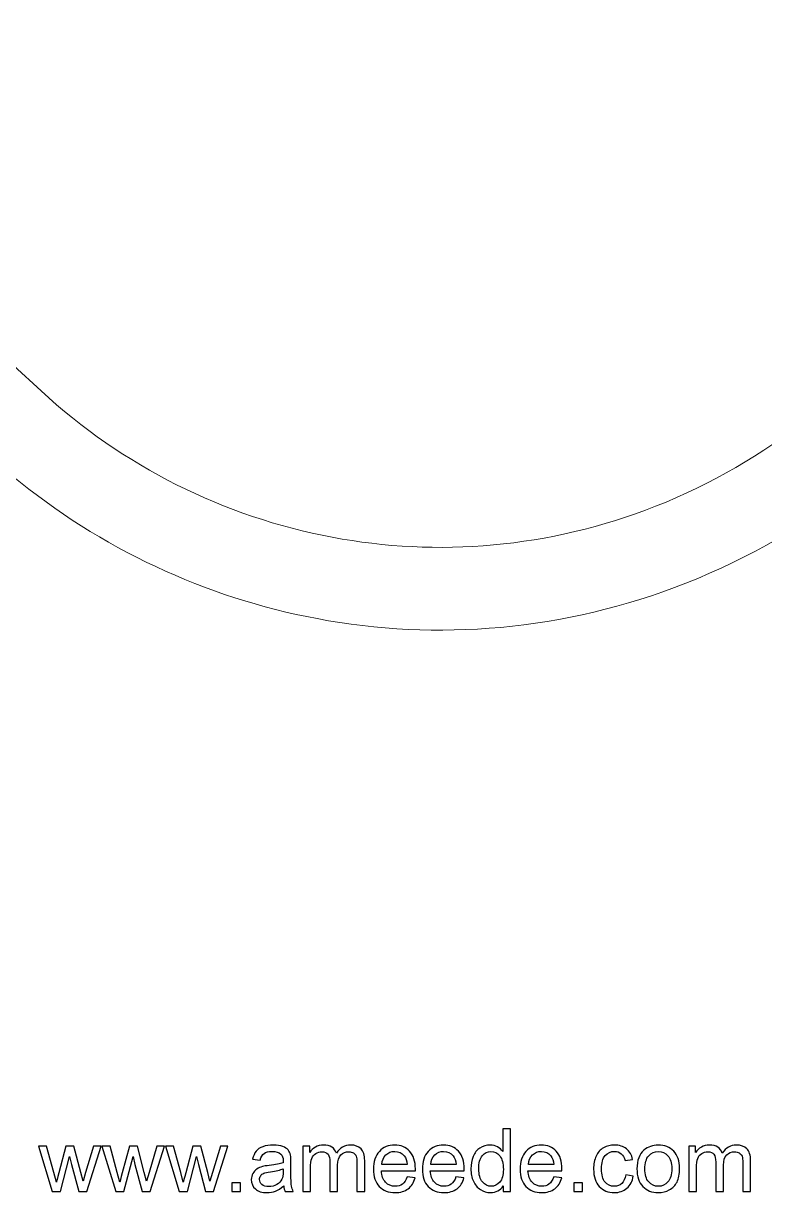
# Model space of a CAD drawing. Header units: millimetres. Extents: x -680 to 176, y -162 to 76.
# Drawn here: x -235.9 to -164.5, y -161.7 to -49 of the extents above; entities that cross this region are included whole.
import ezdxf

# ---------------------------------------------------------------- set-up
doc = ezdxf.new("R2010")
doc.units = ezdxf.units.MM
doc.header["$MEASUREMENT"] = 0
doc.layers.add('Layer 1', color=7, linetype='Continuous')

msp = doc.modelspace()

# ---------------------------------------------------------------- linework, layer by layer
at = {"layer": 'Layer 1', "lineweight": 9}
msp.add_open_spline([(-250.4476, 55.603), (-252.8811, 55.2971), (-255.317, 54.6843), (-257.7054, 53.7426), (-257.7054, 53.7426), (-264.5674, 51.0372), (-269.8692, 46.0603), (-273.0909, 40.0085), (-273.0909, 40.0085), (-276.3607, 33.8657), (-277.48, 26.6178), (-275.9052, 19.5157), (-275.9052, 19.5157), (-275.9052, 19.5157), (-274.8809, 14.8953), (-274.8809, 14.8953), (-274.8809, 14.8953), (-274.8809, 14.8953), (-279.6296, 14.6682), (-279.6296, 14.6682), (-279.6296, 14.6682), (-282.6932, 14.5219), (-285.7545, 14.1279), (-288.7842, 13.4746), (-288.7842, 13.4746), (-291.7986, 12.8246), (-294.7752, 11.9311), (-297.6854, 10.7836), (-297.6854, 10.7836), (-298.0726, 10.631), (-298.6576, 10.3841), (-299.4179, 10.0536), (-299.4179, 10.0536), (-300.1169, 9.7495), (-300.6803, 9.4958), (-301.1241, 9.2864), (-301.1241, 9.2864), (-301.1241, 9.2864), (-305.2764, 7.3264), (-305.2764, 7.3264), (-305.2764, 7.3264), (-305.2764, 7.3264), (-306.6403, 11.7045), (-306.6403, 11.7045), (-306.6403, 11.7045), (-306.7473, 12.0482), (-306.865, 12.4022), (-306.9929, 12.7661), (-306.9929, 12.7661), (-307.1173, 13.1202), (-307.2462, 13.4665), (-307.3793, 13.8041), (-307.3793, 13.8041), (-307.3793, 13.8041), (-307.63, 14.44), (-307.63, 14.44), (-307.63, 14.44), (-310.7167, 21.788), (-316.4394, 27.2785), (-323.267, 30.2444), (-323.267, 30.2444), (-330.2887, 33.2948), (-338.4669, 33.6693), (-346.1365, 30.6452), (-346.1365, 30.6452), (-346.1365, 30.6452), (-346.1513, 30.6394), (-346.1513, 30.6394), (-346.1513, 30.6394), (-353.8036, 27.6178), (-359.5145, 21.7692), (-362.5615, 14.7552), (-362.5615, 14.7552), (-365.6119, 7.7336), (-365.9863, -0.4444), (-362.9623, -8.1142), (-362.9623, -8.1142), (-362.9623, -8.1142), (-362.9583, -8.1243), (-362.9583, -8.1243), (-362.9583, -8.1243), (-360.7585, -13.6976), (-357.0601, -18.2416), (-352.5049, -21.477), (-352.5049, -21.477), (-347.7949, -24.8224), (-342.1724, -26.7657), (-336.3447, -27.0002), (-336.3447, -27.0002), (-336.3447, -27.0002), (-331.7625, -27.1845), (-331.7625, -27.1845), (-331.7625, -27.1845), (-331.7625, -27.1845), (-332.5904, -31.6991), (-332.5904, -31.6991), (-332.5904, -31.6991), (-333.5242, -36.7911), (-333.7627, -42.0592), (-333.2431, -47.3614), (-333.2431, -47.3614), (-332.7404, -52.4914), (-331.5338, -57.618), (-329.5669, -62.6096), (-329.5669, -62.6096), (-329.5669, -62.6096), (-329.5599, -62.6066), (-329.5599, -62.6066), (-329.5599, -62.6066), (-323.8289, -77.1414), (-312.7482, -87.9778), (-299.4661, -93.7478), (-299.4661, -93.7478), (-286.1748, -99.5218), (-270.6878, -100.2282), (-256.1564, -94.4987), (-256.1564, -94.4987), (-253.1045, -93.2955), (-250.1823, -91.8305), (-247.4059, -90.1368), (-247.4059, -90.1368), (-244.5874, -88.4176), (-241.9645, -86.4804), (-239.551, -84.3581), (-239.551, -84.3581), (-239.551, -84.3581), (-236.8503, -81.9834), (-236.8503, -81.9834), (-236.8503, -81.9834), (-236.8503, -81.9834), (-234.2062, -84.4284), (-234.2062, -84.4284), (-234.2062, -84.4284), (-226.3475, -91.6948), (-216.5848, -96.5746), (-206.1456, -98.5338), (-206.1456, -98.5338), (-196.026, -100.433), (-185.2692, -99.5978), (-174.9897, -95.5449), (-174.9897, -95.5449), (-164.1571, -91.2736), (-155.3807, -84.0304), (-149.2267, -75.1196), (-149.2267, -75.1196), (-142.8805, -65.9309), (-139.3206, -54.9659), (-139.1653, -43.6534), (-139.1653, -43.6534), (-139.1653, -43.6534), (-139.1246, -40.6701), (-139.1246, -40.6701), (-139.1246, -40.6701), (-139.1246, -40.6701), (-136.2474, -39.8705), (-136.2474, -39.8705), (-136.2474, -39.8705), (-135.8653, -39.7643), (-135.3619, -39.6069), (-134.7323, -39.396), (-134.7323, -39.396), (-134.1595, -39.204), (-133.6657, -39.0268), (-133.2563, -38.8654), (-133.2563, -38.8654), (-133.2563, -38.8654), (-132.6205, -38.6145), (-132.6205, -38.6145), (-132.6205, -38.6145), (-125.2723, -35.5279), (-119.7821, -29.8051), (-116.8161, -22.9775), (-116.8161, -22.9775), (-113.7656, -15.9559), (-113.3911, -7.7778), (-116.4152, -0.1081), (-116.4152, -0.1081), (-116.4152, -0.1081), (-116.4209, -0.0935), (-116.4209, -0.0935), (-116.4209, -0.0935), (-119.4428, 7.559), (-125.2911, 13.2698), (-132.3051, 16.3167), (-132.3051, 16.3167), (-139.3231, 19.3653), (-147.4961, 19.741), (-155.1622, 16.7224), (-155.1622, 16.7224), (-155.1622, 16.7224), (-155.1593, 16.7153), (-155.1593, 16.7153), (-155.1593, 16.7153), (-157.354, 15.8499), (-159.3849, 14.7566), (-161.2364, 13.4741), (-161.2364, 13.4741), (-163.1449, 12.152), (-164.8677, 10.6262), (-166.3865, 8.9398), (-166.3865, 8.9398), (-166.3865, 8.9398), (-168.3953, 6.71), (-168.3953, 6.71), (-168.3953, 6.71), (-168.3953, 6.71), (-171.0902, 8.0141), (-171.0902, 8.0141), (-171.0902, 8.0141), (-172.3283, 8.6135), (-173.4911, 9.1326), (-174.5753, 9.5702), (-174.5753, 9.5702), (-175.6815, 10.0167), (-176.8782, 10.4509), (-178.1624, 10.8715), (-178.1624, 10.8715), (-178.1624, 10.8715), (-181.8125, 12.0671), (-181.8125, 12.0671), (-181.8125, 12.0671), (-181.8125, 12.0671), (-180.7686, 15.7468), (-180.7686, 15.7468), (-180.7686, 15.7468), (-179.897, 18.8207), (-179.5168, 22.0733), (-179.6822, 25.3831), (-179.6822, 25.3831), (-179.8415, 28.5727), (-180.5056, 31.7672), (-181.7218, 34.8522), (-181.7218, 34.8522), (-181.7218, 34.8522), (-181.7249, 34.8597), (-181.7249, 34.8597), (-181.7249, 34.8597), (-184.7459, 42.5156), (-190.5957, 48.229), (-197.612, 51.2771), (-197.612, 51.2771), (-200.4006, 52.4885), (-203.3718, 53.2774), (-206.4209, 53.5994), (-206.4209, 53.5994), (-206.4209, 53.5994), (-206.4209, 61.6183), (-206.4209, 61.6183), (-206.4209, 61.6183), (-202.2653, 61.2769), (-198.2152, 60.2501), (-194.4336, 58.6073), (-194.4336, 58.6073), (-185.5559, 54.7507), (-178.1452, 47.4966), (-174.3059, 37.7591), (-174.3059, 37.7591), (-174.3059, 37.7591), (-173.9046, 36.7416), (-173.9046, 36.7416), (-173.9046, 36.7416), (-173.9046, 36.7416), (-173.9094, 36.7097), (-173.9094, 36.7097), (-173.9094, 36.7097), (-172.5982, 33.083), (-171.8751, 29.4024), (-171.6936, 25.7718), (-171.6936, 25.7718), (-171.5501, 22.8978), (-171.7446, 20.0297), (-172.2544, 17.2208), (-172.2544, 17.2208), (-172.0404, 17.1366), (-171.8252, 17.0509), (-171.6087, 16.9636), (-171.6087, 16.9636), (-171.1451, 16.7764), (-170.6931, 16.5889), (-170.2528, 16.401), (-170.2528, 16.401), (-168.8711, 17.7115), (-167.3808, 18.9263), (-165.7879, 20.0298), (-165.7879, 20.0298), (-163.4359, 21.6592), (-160.8651, 23.0445), (-158.097, 24.136), (-158.097, 24.136), (-158.097, 24.136), (-157.0796, 24.537), (-157.0796, 24.537), (-157.0796, 24.537), (-157.0796, 24.537), (-157.0305, 24.5298), (-157.0305, 24.5298), (-157.0305, 24.5298), (-147.6119, 27.9305), (-137.6823, 27.3637), (-129.1267, 23.6469), (-129.1267, 23.6469), (-120.2491, 19.7905), (-112.8383, 12.5362), (-108.9991, 2.7988), (-108.9991, 2.7988), (-108.9991, 2.7988), (-108.5979, 1.7814), (-108.5979, 1.7814), (-108.5979, 1.7814), (-108.5979, 1.7814), (-108.603, 1.7476), (-108.603, 1.7476), (-108.603, 1.7476), (-105.2024, -7.6709), (-105.769, -17.6004), (-109.4857, -26.1561), (-109.4857, -26.1561), (-113.3406, -35.0297), (-120.5904, -42.4379), (-130.3214, -46.2786), (-130.3214, -46.2786), (-130.3214, -46.2786), (-130.3186, -46.2859), (-130.3186, -46.2859), (-130.3186, -46.2859), (-130.6077, -46.4), (-130.8836, -46.5061), (-131.1465, -46.604), (-131.1465, -46.604), (-131.1465, -46.604), (-131.2945, -46.6623), (-131.2945, -46.6623), (-131.2945, -46.6623), (-131.9933, -58.5211), (-135.9696, -69.9422), (-142.665, -79.6368), (-142.665, -79.6368), (-149.6927, -89.8128), (-159.7143, -98.0841), (-172.083, -102.9608), (-172.083, -102.9608), (-183.8079, -107.5838), (-196.0697, -108.5377), (-207.599, -106.3739), (-207.599, -106.3739), (-218.3787, -104.3509), (-228.5181, -99.6102), (-236.9828, -92.6021), (-236.9828, -92.6021), (-238.9673, -94.164), (-241.0547, -95.6176), (-243.2403, -96.9507), (-243.2403, -96.9507), (-246.339, -98.8413), (-249.6795, -100.5073), (-253.2496, -101.9148), (-253.2496, -101.9148), (-269.8387, -108.4556), (-287.5005, -107.6569), (-302.6446, -101.078), (-302.6446, -101.078), (-317.7981, -94.4951), (-330.4407, -82.1301), (-336.9803, -65.5443), (-336.9803, -65.5443), (-336.9803, -65.5443), (-336.9783, -65.5289), (-336.9783, -65.5289), (-336.9783, -65.5289), (-339.2416, -59.7884), (-340.625, -53.9419), (-341.194, -48.1348), (-341.194, -48.1348), (-341.6407, -43.5777), (-341.5893, -39.0221), (-341.0717, -34.54), (-341.0717, -34.54), (-346.8512, -33.6232), (-352.3498, -31.3754), (-357.1102, -27.9941), (-357.1102, -27.9941), (-362.8869, -23.8912), (-367.581, -18.1158), (-370.3784, -11.0212), (-370.3784, -11.0212), (-370.3784, -11.0212), (-370.7795, -10.0035), (-370.7795, -10.0035), (-370.7795, -10.0035), (-370.7795, -10.0035), (-370.7746, -9.9698), (-370.7746, -9.9698), (-370.7746, -9.9698), (-374.175, -0.5516), (-373.6084, 9.3781), (-369.8916, 17.9336), (-369.8916, 17.9336), (-366.0352, 26.8112), (-358.7809, 34.222), (-349.0436, 38.0613), (-349.0436, 38.0613), (-349.0436, 38.0613), (-348.026, 38.4626), (-348.026, 38.4626), (-348.026, 38.4626), (-348.026, 38.4626), (-347.9924, 38.4575), (-347.9924, 38.4575), (-347.9924, 38.4575), (-338.5739, 41.8582), (-328.6442, 41.2914), (-320.0887, 37.5746), (-320.0887, 37.5746), (-311.6662, 33.9159), (-304.5646, 27.1986), (-300.58, 18.2045), (-300.58, 18.2045), (-297.2155, 19.5302), (-293.8344, 20.5498), (-290.4645, 21.2764), (-290.4645, 21.2764), (-288.4484, 21.7112), (-286.4331, 22.046), (-284.4245, 22.2837), (-284.4245, 22.2837), (-285.1596, 29.798), (-283.6015, 37.2587), (-280.1479, 43.7464), (-280.1479, 43.7464), (-276.0686, 51.4095), (-269.3375, 57.7184), (-260.6122, 61.1586), (-260.6122, 61.1586), (-257.2713, 62.4759), (-253.8545, 63.2843), (-250.4476, 63.6213), (-250.4476, 63.6213), (-250.4476, 63.6213), (-250.4476, 55.603), (-250.4476, 55.603)], degree=3, knots=[0, 0, 0, 0, 0.00900901, 0.00900901, 0.00900901, 0.00900901, 0.01801802, 0.01801802, 0.01801802, 0.01801802, 0.02702703, 0.02702703, 0.02702703, 0.02702703, 0.03603604, 0.03603604, 0.03603604, 0.03603604, 0.04504505, 0.04504505, 0.04504505, 0.04504505, 0.05405405, 0.05405405, 0.05405405, 0.05405405, 0.06306306, 0.06306306, 0.06306306, 0.06306306, 0.07207207, 0.07207207, 0.07207207, 0.07207207, 0.08108108, 0.08108108, 0.08108108, 0.08108108, 0.09009009, 0.09009009, 0.09009009, 0.09009009, 0.0990991, 0.0990991, 0.0990991, 0.0990991, 0.10810811, 0.10810811, 0.10810811, 0.10810811, 0.11711712, 0.11711712, 0.11711712, 0.11711712, 0.12612613, 0.12612613, 0.12612613, 0.12612613, 0.13513514, 0.13513514, 0.13513514, 0.13513514, 0.14414414, 0.14414414, 0.14414414, 0.14414414, 0.15315315, 0.15315315, 0.15315315, 0.15315315, 0.16216216, 0.16216216, 0.16216216, 0.16216216, 0.17117117, 0.17117117, 0.17117117, 0.17117117, 0.18018018, 0.18018018, 0.18018018, 0.18018018, 0.18918919, 0.18918919, 0.18918919, 0.18918919, 0.1981982, 0.1981982, 0.1981982, 0.1981982, 0.20720721, 0.20720721, 0.20720721, 0.20720721, 0.21621622, 0.21621622, 0.21621622, 0.21621622, 0.22522523, 0.22522523, 0.22522523, 0.22522523, 0.23423423, 0.23423423, 0.23423423, 0.23423423, 0.24324324, 0.24324324, 0.24324324, 0.24324324, 0.25225225, 0.25225225, 0.25225225, 0.25225225, 0.26126126, 0.26126126, 0.26126126, 0.26126126, 0.27027027, 0.27027027, 0.27027027, 0.27027027, 0.27927928, 0.27927928, 0.27927928, 0.27927928, 0.28828829, 0.28828829, 0.28828829, 0.28828829, 0.2972973, 0.2972973, 0.2972973, 0.2972973, 0.30630631, 0.30630631, 0.30630631, 0.30630631, 0.31531532, 0.31531532, 0.31531532, 0.31531532, 0.32432432, 0.32432432, 0.32432432, 0.32432432, 0.33333333, 0.33333333, 0.33333333, 0.33333333, 0.34234234, 0.34234234, 0.34234234, 0.34234234, 0.35135135, 0.35135135, 0.35135135, 0.35135135, 0.36036036, 0.36036036, 0.36036036, 0.36036036, 0.36936937, 0.36936937, 0.36936937, 0.36936937, 0.37837838, 0.37837838, 0.37837838, 0.37837838, 0.38738739, 0.38738739, 0.38738739, 0.38738739, 0.3963964, 0.3963964, 0.3963964, 0.3963964, 0.40540541, 0.40540541, 0.40540541, 0.40540541, 0.41441441, 0.41441441, 0.41441441, 0.41441441, 0.42342342, 0.42342342, 0.42342342, 0.42342342, 0.43243243, 0.43243243, 0.43243243, 0.43243243, 0.44144144, 0.44144144, 0.44144144, 0.44144144, 0.45045045, 0.45045045, 0.45045045, 0.45045045, 0.45945946, 0.45945946, 0.45945946, 0.45945946, 0.46846847, 0.46846847, 0.46846847, 0.46846847, 0.47747748, 0.47747748, 0.47747748, 0.47747748, 0.48648649, 0.48648649, 0.48648649, 0.48648649, 0.4954955, 0.4954955, 0.4954955, 0.4954955, 0.5045045, 0.5045045, 0.5045045, 0.5045045, 0.51351351, 0.51351351, 0.51351351, 0.51351351, 0.52252252, 0.52252252, 0.52252252, 0.52252252, 0.53153153, 0.53153153, 0.53153153, 0.53153153, 0.54054054, 0.54054054, 0.54054054, 0.54054054, 0.54954955, 0.54954955, 0.54954955, 0.54954955, 0.55855856, 0.55855856, 0.55855856, 0.55855856, 0.56756757, 0.56756757, 0.56756757, 0.56756757, 0.57657658, 0.57657658, 0.57657658, 0.57657658, 0.58558559, 0.58558559, 0.58558559, 0.58558559, 0.59459459, 0.59459459, 0.59459459, 0.59459459, 0.6036036, 0.6036036, 0.6036036, 0.6036036, 0.61261261, 0.61261261, 0.61261261, 0.61261261, 0.62162162, 0.62162162, 0.62162162, 0.62162162, 0.63063063, 0.63063063, 0.63063063, 0.63063063, 0.63963964, 0.63963964, 0.63963964, 0.63963964, 0.64864865, 0.64864865, 0.64864865, 0.64864865, 0.65765766, 0.65765766, 0.65765766, 0.65765766, 0.66666667, 0.66666667, 0.66666667, 0.66666667, 0.67567568, 0.67567568, 0.67567568, 0.67567568, 0.68468468, 0.68468468, 0.68468468, 0.68468468, 0.69369369, 0.69369369, 0.69369369, 0.69369369, 0.7027027, 0.7027027, 0.7027027, 0.7027027, 0.71171171, 0.71171171, 0.71171171, 0.71171171, 0.72072072, 0.72072072, 0.72072072, 0.72072072, 0.72972973, 0.72972973, 0.72972973, 0.72972973, 0.73873874, 0.73873874, 0.73873874, 0.73873874, 0.74774775, 0.74774775, 0.74774775, 0.74774775, 0.75675676, 0.75675676, 0.75675676, 0.75675676, 0.76576577, 0.76576577, 0.76576577, 0.76576577, 0.77477477, 0.77477477, 0.77477477, 0.77477477, 0.78378378, 0.78378378, 0.78378378, 0.78378378, 0.79279279, 0.79279279, 0.79279279, 0.79279279, 0.8018018, 0.8018018, 0.8018018, 0.8018018, 0.81081081, 0.81081081, 0.81081081, 0.81081081, 0.81981982, 0.81981982, 0.81981982, 0.81981982, 0.82882883, 0.82882883, 0.82882883, 0.82882883, 0.83783784, 0.83783784, 0.83783784, 0.83783784, 0.84684685, 0.84684685, 0.84684685, 0.84684685, 0.85585586, 0.85585586, 0.85585586, 0.85585586, 0.86486486, 0.86486486, 0.86486486, 0.86486486, 0.87387387, 0.87387387, 0.87387387, 0.87387387, 0.88288288, 0.88288288, 0.88288288, 0.88288288, 0.89189189, 0.89189189, 0.89189189, 0.89189189, 0.9009009, 0.9009009, 0.9009009, 0.9009009, 0.90990991, 0.90990991, 0.90990991, 0.90990991, 0.91891892, 0.91891892, 0.91891892, 0.91891892, 0.92792793, 0.92792793, 0.92792793, 0.92792793, 0.93693694, 0.93693694, 0.93693694, 0.93693694, 0.94594595, 0.94594595, 0.94594595, 0.94594595, 0.95495495, 0.95495495, 0.95495495, 0.95495495, 0.96396396, 0.96396396, 0.96396396, 0.96396396, 0.97297297, 0.97297297, 0.97297297, 0.97297297, 0.98198198, 0.98198198, 0.98198198, 0.98198198, 1, 1, 1, 1], dxfattribs=at)
at = {"layer": 'Layer 1', "color": 250}
for points, knots in [([(-189.6775, -161.577), (-189.6775, -161.577), (-189.6775, -161.0196), (-189.6775, -161.0196), (-189.6775, -161.0196), (-189.9554, -161.4528), (-190.3647, -161.6701), (-190.9051, -161.6701), (-190.9051, -161.6701), (-191.2551, -161.6701), (-191.5768, -161.5742), (-191.8689, -161.3809), (-191.8689, -161.3809), (-192.1624, -161.1889), (-192.3896, -160.9194), (-192.5519, -160.5751), (-192.5519, -160.5751), (-192.7128, -160.2294), (-192.7932, -159.8329), (-192.7932, -159.3841), (-192.7932, -159.3841), (-192.7932, -158.9467), (-192.7198, -158.5502), (-192.5745, -158.1931), (-192.5745, -158.1931), (-192.4277, -157.8375), (-192.209, -157.5638), (-191.9169, -157.3747), (-191.9169, -157.3747), (-191.6262, -157.1842), (-191.2988, -157.0896), (-190.939, -157.0896), (-190.939, -157.0896), (-190.6737, -157.0896), (-190.438, -157.1461), (-190.232, -157.2576), (-190.232, -157.2576), (-190.026, -157.3691), (-189.8581, -157.5158), (-189.7283, -157.695), (-189.7283, -157.695), (-189.7283, -157.695), (-189.7283, -155.5148), (-189.7283, -155.5148), (-189.7283, -155.5148), (-189.7283, -155.5148), (-188.9832, -155.5148), (-188.9832, -155.5148), (-188.9832, -155.5148), (-188.9832, -155.5148), (-188.9832, -161.577), (-188.9832, -161.577), (-188.9832, -161.577), (-188.9832, -161.577), (-189.6775, -161.577), (-189.6775, -161.577)], [0, 0, 0, 0, 0.06666667, 0.06666667, 0.06666667, 0.06666667, 0.13333333, 0.13333333, 0.13333333, 0.13333333, 0.2, 0.2, 0.2, 0.2, 0.26666667, 0.26666667, 0.26666667, 0.26666667, 0.33333333, 0.33333333, 0.33333333, 0.33333333, 0.4, 0.4, 0.4, 0.4, 0.46666667, 0.46666667, 0.46666667, 0.46666667, 0.53333333, 0.53333333, 0.53333333, 0.53333333, 0.6, 0.6, 0.6, 0.6, 0.66666667, 0.66666667, 0.66666667, 0.66666667, 0.73333333, 0.73333333, 0.73333333, 0.73333333, 0.8, 0.8, 0.8, 0.8, 0.86666667, 0.86666667, 0.86666667, 0.86666667, 1, 1, 1, 1]), ([(-233.1315, -161.577), (-233.1315, -161.577), (-234.4593, -157.1828), (-234.4593, -157.1828), (-234.4593, -157.1828), (-234.4593, -157.1828), (-233.6804, -157.1828), (-233.6804, -157.1828), (-233.6804, -157.1828), (-233.6804, -157.1828), (-232.9791, -159.7186), (-232.9791, -159.7186), (-232.9791, -159.7186), (-232.9791, -159.7186), (-232.7307, -160.6626), (-232.7307, -160.6626), (-232.7307, -160.6626), (-232.7208, -160.616), (-232.6446, -160.3141), (-232.5035, -159.7567), (-232.5035, -159.7567), (-232.5035, -159.7567), (-231.8078, -157.1828), (-231.8078, -157.1828), (-231.8078, -157.1828), (-231.8078, -157.1828), (-231.0444, -157.1828), (-231.0444, -157.1828), (-231.0444, -157.1828), (-231.0444, -157.1828), (-230.3826, -159.7341), (-230.3826, -159.7341), (-230.3826, -159.7341), (-230.3826, -159.7341), (-230.1667, -160.5709), (-230.1667, -160.5709), (-230.1667, -160.5709), (-230.1667, -160.5709), (-229.9141, -159.7228), (-229.9141, -159.7228), (-229.9141, -159.7228), (-229.9141, -159.7228), (-229.1549, -157.1828), (-229.1549, -157.1828), (-229.1549, -157.1828), (-229.1549, -157.1828), (-228.431, -157.1828), (-228.431, -157.1828), (-228.431, -157.1828), (-228.431, -157.1828), (-229.8097, -161.577), (-229.8097, -161.577), (-229.8097, -161.577), (-229.8097, -161.577), (-230.5802, -161.577), (-230.5802, -161.577), (-230.5802, -161.577), (-230.5802, -161.577), (-231.2773, -158.9481), (-231.2773, -158.9481), (-231.2773, -158.9481), (-231.2773, -158.9481), (-231.4537, -158.196), (-231.4537, -158.196), (-231.4537, -158.196), (-231.4537, -158.196), (-232.3427, -161.577), (-232.3427, -161.577), (-232.3427, -161.577), (-232.3427, -161.577), (-233.1315, -161.577), (-233.1315, -161.577)], [0, 0, 0, 0, 0.05263158, 0.05263158, 0.05263158, 0.05263158, 0.10526316, 0.10526316, 0.10526316, 0.10526316, 0.15789474, 0.15789474, 0.15789474, 0.15789474, 0.21052632, 0.21052632, 0.21052632, 0.21052632, 0.26315789, 0.26315789, 0.26315789, 0.26315789, 0.31578947, 0.31578947, 0.31578947, 0.31578947, 0.36842105, 0.36842105, 0.36842105, 0.36842105, 0.42105263, 0.42105263, 0.42105263, 0.42105263, 0.47368421, 0.47368421, 0.47368421, 0.47368421, 0.52631579, 0.52631579, 0.52631579, 0.52631579, 0.57894737, 0.57894737, 0.57894737, 0.57894737, 0.63157895, 0.63157895, 0.63157895, 0.63157895, 0.68421053, 0.68421053, 0.68421053, 0.68421053, 0.73684211, 0.73684211, 0.73684211, 0.73684211, 0.78947368, 0.78947368, 0.78947368, 0.78947368, 0.84210526, 0.84210526, 0.84210526, 0.84210526, 0.89473684, 0.89473684, 0.89473684, 0.89473684, 1, 1, 1, 1]), ([(-227.0171, -161.577), (-227.0171, -161.577), (-228.3449, -157.1828), (-228.3449, -157.1828), (-228.3449, -157.1828), (-228.3449, -157.1828), (-227.566, -157.1828), (-227.566, -157.1828), (-227.566, -157.1828), (-227.566, -157.1828), (-226.8647, -159.7186), (-226.8647, -159.7186), (-226.8647, -159.7186), (-226.8647, -159.7186), (-226.6163, -160.6626), (-226.6163, -160.6626), (-226.6163, -160.6626), (-226.6064, -160.616), (-226.5302, -160.3141), (-226.3891, -159.7567), (-226.3891, -159.7567), (-226.3891, -159.7567), (-225.6934, -157.1828), (-225.6934, -157.1828), (-225.6934, -157.1828), (-225.6934, -157.1828), (-224.93, -157.1828), (-224.93, -157.1828), (-224.93, -157.1828), (-224.93, -157.1828), (-224.2682, -159.7341), (-224.2682, -159.7341), (-224.2682, -159.7341), (-224.2682, -159.7341), (-224.0523, -160.5709), (-224.0523, -160.5709), (-224.0523, -160.5709), (-224.0523, -160.5709), (-223.7997, -159.7228), (-223.7997, -159.7228), (-223.7997, -159.7228), (-223.7997, -159.7228), (-223.0405, -157.1828), (-223.0405, -157.1828), (-223.0405, -157.1828), (-223.0405, -157.1828), (-222.3166, -157.1828), (-222.3166, -157.1828), (-222.3166, -157.1828), (-222.3166, -157.1828), (-223.6953, -161.577), (-223.6953, -161.577), (-223.6953, -161.577), (-223.6953, -161.577), (-224.4658, -161.577), (-224.4658, -161.577), (-224.4658, -161.577), (-224.4658, -161.577), (-225.1629, -158.9481), (-225.1629, -158.9481), (-225.1629, -158.9481), (-225.1629, -158.9481), (-225.3393, -158.196), (-225.3393, -158.196), (-225.3393, -158.196), (-225.3393, -158.196), (-226.2283, -161.577), (-226.2283, -161.577), (-226.2283, -161.577), (-226.2283, -161.577), (-227.0171, -161.577), (-227.0171, -161.577)], [0, 0, 0, 0, 0.05263158, 0.05263158, 0.05263158, 0.05263158, 0.10526316, 0.10526316, 0.10526316, 0.10526316, 0.15789474, 0.15789474, 0.15789474, 0.15789474, 0.21052632, 0.21052632, 0.21052632, 0.21052632, 0.26315789, 0.26315789, 0.26315789, 0.26315789, 0.31578947, 0.31578947, 0.31578947, 0.31578947, 0.36842105, 0.36842105, 0.36842105, 0.36842105, 0.42105263, 0.42105263, 0.42105263, 0.42105263, 0.47368421, 0.47368421, 0.47368421, 0.47368421, 0.52631579, 0.52631579, 0.52631579, 0.52631579, 0.57894737, 0.57894737, 0.57894737, 0.57894737, 0.63157895, 0.63157895, 0.63157895, 0.63157895, 0.68421053, 0.68421053, 0.68421053, 0.68421053, 0.73684211, 0.73684211, 0.73684211, 0.73684211, 0.78947368, 0.78947368, 0.78947368, 0.78947368, 0.84210526, 0.84210526, 0.84210526, 0.84210526, 0.89473684, 0.89473684, 0.89473684, 0.89473684, 1, 1, 1, 1]), ([(-220.9027, -161.577), (-220.9027, -161.577), (-222.2305, -157.1828), (-222.2305, -157.1828), (-222.2305, -157.1828), (-222.2305, -157.1828), (-221.4516, -157.1828), (-221.4516, -157.1828), (-221.4516, -157.1828), (-221.4516, -157.1828), (-220.7503, -159.7186), (-220.7503, -159.7186), (-220.7503, -159.7186), (-220.7503, -159.7186), (-220.5019, -160.6626), (-220.5019, -160.6626), (-220.5019, -160.6626), (-220.492, -160.616), (-220.4158, -160.3141), (-220.2747, -159.7567), (-220.2747, -159.7567), (-220.2747, -159.7567), (-219.579, -157.1828), (-219.579, -157.1828), (-219.579, -157.1828), (-219.579, -157.1828), (-218.8156, -157.1828), (-218.8156, -157.1828), (-218.8156, -157.1828), (-218.8156, -157.1828), (-218.1538, -159.7341), (-218.1538, -159.7341), (-218.1538, -159.7341), (-218.1538, -159.7341), (-217.9379, -160.5709), (-217.9379, -160.5709), (-217.9379, -160.5709), (-217.9379, -160.5709), (-217.6853, -159.7228), (-217.6853, -159.7228), (-217.6853, -159.7228), (-217.6853, -159.7228), (-216.9261, -157.1828), (-216.9261, -157.1828), (-216.9261, -157.1828), (-216.9261, -157.1828), (-216.2022, -157.1828), (-216.2022, -157.1828), (-216.2022, -157.1828), (-216.2022, -157.1828), (-217.5809, -161.577), (-217.5809, -161.577), (-217.5809, -161.577), (-217.5809, -161.577), (-218.3514, -161.577), (-218.3514, -161.577), (-218.3514, -161.577), (-218.3514, -161.577), (-219.0485, -158.9481), (-219.0485, -158.9481), (-219.0485, -158.9481), (-219.0485, -158.9481), (-219.2249, -158.196), (-219.2249, -158.196), (-219.2249, -158.196), (-219.2249, -158.196), (-220.1139, -161.577), (-220.1139, -161.577), (-220.1139, -161.577), (-220.1139, -161.577), (-220.9027, -161.577), (-220.9027, -161.577)], [0, 0, 0, 0, 0.05263158, 0.05263158, 0.05263158, 0.05263158, 0.10526316, 0.10526316, 0.10526316, 0.10526316, 0.15789474, 0.15789474, 0.15789474, 0.15789474, 0.21052632, 0.21052632, 0.21052632, 0.21052632, 0.26315789, 0.26315789, 0.26315789, 0.26315789, 0.31578947, 0.31578947, 0.31578947, 0.31578947, 0.36842105, 0.36842105, 0.36842105, 0.36842105, 0.42105263, 0.42105263, 0.42105263, 0.42105263, 0.47368421, 0.47368421, 0.47368421, 0.47368421, 0.52631579, 0.52631579, 0.52631579, 0.52631579, 0.57894737, 0.57894737, 0.57894737, 0.57894737, 0.63157895, 0.63157895, 0.63157895, 0.63157895, 0.68421053, 0.68421053, 0.68421053, 0.68421053, 0.73684211, 0.73684211, 0.73684211, 0.73684211, 0.78947368, 0.78947368, 0.78947368, 0.78947368, 0.84210526, 0.84210526, 0.84210526, 0.84210526, 0.89473684, 0.89473684, 0.89473684, 0.89473684, 1, 1, 1, 1]), ([(-210.8231, -161.0267), (-211.0997, -161.2623), (-211.3664, -161.4274), (-211.6218, -161.5248), (-211.6218, -161.5248), (-211.8772, -161.6222), (-212.1509, -161.6701), (-212.4445, -161.6701), (-212.4445, -161.6701), (-212.9271, -161.6701), (-213.2982, -161.553), (-213.5578, -161.3174), (-213.5578, -161.3174), (-213.8175, -161.0831), (-213.9473, -160.7825), (-213.9473, -160.4171), (-213.9473, -160.4171), (-213.9473, -160.2026), (-213.8979, -160.0064), (-213.8005, -159.8286), (-213.8005, -159.8286), (-213.7018, -159.6508), (-213.5734, -159.5097), (-213.4153, -159.4025), (-213.4153, -159.4025), (-213.2559, -159.2952), (-213.0781, -159.2134), (-212.8791, -159.1583), (-212.8791, -159.1583), (-212.7323, -159.1202), (-212.5108, -159.0836), (-212.2159, -159.0469), (-212.2159, -159.0469), (-211.6147, -158.9763), (-211.1702, -158.8902), (-210.8866, -158.7915), (-210.8866, -158.7915), (-210.8838, -158.6899), (-210.8824, -158.6249), (-210.8824, -158.5981), (-210.8824, -158.5981), (-210.8824, -158.2962), (-210.9529, -158.0831), (-211.094, -157.9589), (-211.094, -157.9589), (-211.2845, -157.791), (-211.5682, -157.7077), (-211.9435, -157.7077), (-211.9435, -157.7077), (-212.2949, -157.7077), (-212.5545, -157.7698), (-212.721, -157.8926), (-212.721, -157.8926), (-212.889, -158.0153), (-213.0117, -158.2327), (-213.0922, -158.5459), (-213.0922, -158.5459), (-213.0922, -158.5459), (-213.8203, -158.4443), (-213.8203, -158.4443), (-213.8203, -158.4443), (-213.754, -158.1325), (-213.6453, -157.8799), (-213.4929, -157.688), (-213.4929, -157.688), (-213.3405, -157.4961), (-213.1204, -157.3493), (-212.8325, -157.2449), (-212.8325, -157.2449), (-212.5461, -157.1419), (-212.2116, -157.0896), (-211.8334, -157.0896), (-211.8334, -157.0896), (-211.4581, -157.0896), (-211.1519, -157.1334), (-210.9162, -157.2223), (-210.9162, -157.2223), (-210.682, -157.3112), (-210.5084, -157.4213), (-210.3983, -157.5553), (-210.3983, -157.5553), (-210.2883, -157.6894), (-210.2107, -157.8587), (-210.1655, -158.0633), (-210.1655, -158.0633), (-210.1415, -158.1903), (-210.1288, -158.4189), (-210.1288, -158.7477), (-210.1288, -158.7477), (-210.1288, -158.7477), (-210.1288, -159.7355), (-210.1288, -159.7355), (-210.1288, -159.7355), (-210.1288, -160.4255), (-210.1133, -160.8616), (-210.0823, -161.0464), (-210.0823, -161.0464), (-210.0526, -161.2313), (-209.9905, -161.4077), (-209.9002, -161.577), (-209.9002, -161.577), (-209.9002, -161.577), (-210.6792, -161.577), (-210.6792, -161.577), (-210.6792, -161.577), (-210.7539, -161.4204), (-210.8019, -161.2369), (-210.8231, -161.0267)], [0, 0, 0, 0, 0.03571429, 0.03571429, 0.03571429, 0.03571429, 0.07142857, 0.07142857, 0.07142857, 0.07142857, 0.10714286, 0.10714286, 0.10714286, 0.10714286, 0.14285714, 0.14285714, 0.14285714, 0.14285714, 0.17857143, 0.17857143, 0.17857143, 0.17857143, 0.21428571, 0.21428571, 0.21428571, 0.21428571, 0.25, 0.25, 0.25, 0.25, 0.28571429, 0.28571429, 0.28571429, 0.28571429, 0.32142857, 0.32142857, 0.32142857, 0.32142857, 0.35714286, 0.35714286, 0.35714286, 0.35714286, 0.39285714, 0.39285714, 0.39285714, 0.39285714, 0.42857143, 0.42857143, 0.42857143, 0.42857143, 0.46428571, 0.46428571, 0.46428571, 0.46428571, 0.5, 0.5, 0.5, 0.5, 0.53571429, 0.53571429, 0.53571429, 0.53571429, 0.57142857, 0.57142857, 0.57142857, 0.57142857, 0.60714286, 0.60714286, 0.60714286, 0.60714286, 0.64285714, 0.64285714, 0.64285714, 0.64285714, 0.67857143, 0.67857143, 0.67857143, 0.67857143, 0.71428571, 0.71428571, 0.71428571, 0.71428571, 0.75, 0.75, 0.75, 0.75, 0.78571429, 0.78571429, 0.78571429, 0.78571429, 0.82142857, 0.82142857, 0.82142857, 0.82142857, 0.85714286, 0.85714286, 0.85714286, 0.85714286, 0.89285714, 0.89285714, 0.89285714, 0.89285714, 0.92857143, 0.92857143, 0.92857143, 0.92857143, 1, 1, 1, 1]), ([(-208.9844, -161.577), (-208.9844, -161.577), (-208.9844, -157.1828), (-208.9844, -157.1828), (-208.9844, -157.1828), (-208.9844, -157.1828), (-208.3155, -157.1828), (-208.3155, -157.1828), (-208.3155, -157.1828), (-208.3155, -157.1828), (-208.3155, -157.8037), (-208.3155, -157.8037), (-208.3155, -157.8037), (-208.1787, -157.5892), (-207.9952, -157.4156), (-207.7666, -157.2858), (-207.7666, -157.2858), (-207.538, -157.1546), (-207.2784, -157.0896), (-206.9863, -157.0896), (-206.9863, -157.0896), (-206.6617, -157.0896), (-206.395, -157.1574), (-206.1876, -157.2914), (-206.1876, -157.2914), (-205.9801, -157.4269), (-205.8334, -157.6146), (-205.7487, -157.8573), (-205.7487, -157.8573), (-205.3988, -157.3451), (-204.9458, -157.0896), (-204.387, -157.0896), (-204.387, -157.0896), (-203.9495, -157.0896), (-203.6123, -157.2096), (-203.378, -157.4509), (-203.378, -157.4509), (-203.1424, -157.6922), (-203.0238, -158.0633), (-203.0238, -158.5643), (-203.0238, -158.5643), (-203.0238, -158.5643), (-203.0238, -161.577), (-203.0238, -161.577), (-203.0238, -161.577), (-203.0238, -161.577), (-203.7689, -161.577), (-203.7689, -161.577), (-203.7689, -161.577), (-203.7689, -161.577), (-203.7689, -158.8112), (-203.7689, -158.8112), (-203.7689, -158.8112), (-203.7689, -158.5149), (-203.7943, -158.3004), (-203.8423, -158.1692), (-203.8423, -158.1692), (-203.8903, -158.0379), (-203.9778, -157.9335), (-204.1062, -157.8531), (-204.1062, -157.8531), (-204.2332, -157.7726), (-204.3827, -157.7331), (-204.5535, -157.7331), (-204.5535, -157.7331), (-204.8639, -157.7331), (-205.1208, -157.8361), (-205.3254, -158.0407), (-205.3254, -158.0407), (-205.53, -158.2468), (-205.6316, -158.5756), (-205.6316, -159.0271), (-205.6316, -159.0271), (-205.6316, -159.0271), (-205.6316, -161.577), (-205.6316, -161.577), (-205.6316, -161.577), (-205.6316, -161.577), (-206.3767, -161.577), (-206.3767, -161.577), (-206.3767, -161.577), (-206.3767, -161.577), (-206.3767, -158.7251), (-206.3767, -158.7251), (-206.3767, -158.7251), (-206.3767, -158.3949), (-206.4373, -158.1466), (-206.5587, -157.9815), (-206.5587, -157.9815), (-206.68, -157.8164), (-206.879, -157.7331), (-207.1542, -157.7331), (-207.1542, -157.7331), (-207.363, -157.7331), (-207.5563, -157.7882), (-207.7341, -157.8982), (-207.7341, -157.8982), (-207.9119, -158.0083), (-208.0404, -158.1692), (-208.1208, -158.3822), (-208.1208, -158.3822), (-208.1998, -158.5939), (-208.2393, -158.9001), (-208.2393, -159.2995), (-208.2393, -159.2995), (-208.2393, -159.2995), (-208.2393, -161.577), (-208.2393, -161.577), (-208.2393, -161.577), (-208.2393, -161.577), (-208.9844, -161.577), (-208.9844, -161.577)], [0, 0, 0, 0, 0.03448276, 0.03448276, 0.03448276, 0.03448276, 0.06896552, 0.06896552, 0.06896552, 0.06896552, 0.10344828, 0.10344828, 0.10344828, 0.10344828, 0.13793103, 0.13793103, 0.13793103, 0.13793103, 0.17241379, 0.17241379, 0.17241379, 0.17241379, 0.20689655, 0.20689655, 0.20689655, 0.20689655, 0.24137931, 0.24137931, 0.24137931, 0.24137931, 0.27586207, 0.27586207, 0.27586207, 0.27586207, 0.31034483, 0.31034483, 0.31034483, 0.31034483, 0.34482759, 0.34482759, 0.34482759, 0.34482759, 0.37931034, 0.37931034, 0.37931034, 0.37931034, 0.4137931, 0.4137931, 0.4137931, 0.4137931, 0.44827586, 0.44827586, 0.44827586, 0.44827586, 0.48275862, 0.48275862, 0.48275862, 0.48275862, 0.51724138, 0.51724138, 0.51724138, 0.51724138, 0.55172414, 0.55172414, 0.55172414, 0.55172414, 0.5862069, 0.5862069, 0.5862069, 0.5862069, 0.62068966, 0.62068966, 0.62068966, 0.62068966, 0.65517241, 0.65517241, 0.65517241, 0.65517241, 0.68965517, 0.68965517, 0.68965517, 0.68965517, 0.72413793, 0.72413793, 0.72413793, 0.72413793, 0.75862069, 0.75862069, 0.75862069, 0.75862069, 0.79310345, 0.79310345, 0.79310345, 0.79310345, 0.82758621, 0.82758621, 0.82758621, 0.82758621, 0.86206897, 0.86206897, 0.86206897, 0.86206897, 0.89655172, 0.89655172, 0.89655172, 0.89655172, 0.93103448, 0.93103448, 0.93103448, 0.93103448, 1, 1, 1, 1]), ([(-198.9344, -160.1546), (-198.9344, -160.1546), (-198.1639, -160.2562), (-198.1639, -160.2562), (-198.1639, -160.2562), (-198.2839, -160.7035), (-198.5082, -161.0521), (-198.8356, -161.299), (-198.8356, -161.299), (-199.163, -161.546), (-199.5807, -161.6701), (-200.0901, -161.6701), (-200.0901, -161.6701), (-200.7307, -161.6701), (-201.2387, -161.4726), (-201.6141, -161.0775), (-201.6141, -161.0775), (-201.9895, -160.6838), (-202.1771, -160.1292), (-202.1771, -159.4166), (-202.1771, -159.4166), (-202.1771, -158.68), (-201.988, -158.1071), (-201.6085, -157.7007), (-201.6085, -157.7007), (-201.2289, -157.2928), (-200.7364, -157.0896), (-200.131, -157.0896), (-200.131, -157.0896), (-199.5454, -157.0896), (-199.067, -157.2886), (-198.6959, -157.688), (-198.6959, -157.688), (-198.3248, -158.0873), (-198.1385, -158.6489), (-198.1385, -159.3728), (-198.1385, -159.3728), (-198.1385, -159.4166), (-198.1399, -159.4829), (-198.1427, -159.5704), (-198.1427, -159.5704), (-198.1427, -159.5704), (-201.4151, -159.5704), (-201.4151, -159.5704), (-201.4151, -159.5704), (-201.3869, -160.0516), (-201.2514, -160.4213), (-201.0059, -160.6767), (-201.0059, -160.6767), (-200.7618, -160.9321), (-200.4556, -161.0605), (-200.0901, -161.0605), (-200.0901, -161.0605), (-199.8177, -161.0605), (-199.5849, -160.9886), (-199.393, -160.8446), (-199.393, -160.8446), (-199.1997, -160.7007), (-199.0473, -160.4707), (-198.9344, -160.1546)], [0, 0, 0, 0, 0.0625, 0.0625, 0.0625, 0.0625, 0.125, 0.125, 0.125, 0.125, 0.1875, 0.1875, 0.1875, 0.1875, 0.25, 0.25, 0.25, 0.25, 0.3125, 0.3125, 0.3125, 0.3125, 0.375, 0.375, 0.375, 0.375, 0.4375, 0.4375, 0.4375, 0.4375, 0.5, 0.5, 0.5, 0.5, 0.5625, 0.5625, 0.5625, 0.5625, 0.625, 0.625, 0.625, 0.625, 0.6875, 0.6875, 0.6875, 0.6875, 0.75, 0.75, 0.75, 0.75, 0.8125, 0.8125, 0.8125, 0.8125, 0.875, 0.875, 0.875, 0.875, 1, 1, 1, 1]), ([(-201.3728, -158.9608), (-201.3728, -158.9608), (-198.9259, -158.9608), (-198.9259, -158.9608), (-198.9259, -158.9608), (-198.9584, -158.5911), (-199.0529, -158.3145), (-199.2067, -158.1296), (-199.2067, -158.1296), (-199.4424, -157.8432), (-199.75, -157.6993), (-200.1268, -157.6993), (-200.1268, -157.6993), (-200.4683, -157.6993), (-200.7547, -157.8136), (-200.9876, -158.0422), (-200.9876, -158.0422), (-201.219, -158.2708), (-201.3474, -158.577), (-201.3728, -158.9608)], [0, 0, 0, 0, 0.16666667, 0.16666667, 0.16666667, 0.16666667, 0.33333333, 0.33333333, 0.33333333, 0.33333333, 0.5, 0.5, 0.5, 0.5, 0.66666667, 0.66666667, 0.66666667, 0.66666667, 1, 1, 1, 1]), ([(-194.2255, -160.1546), (-194.2255, -160.1546), (-193.455, -160.2562), (-193.455, -160.2562), (-193.455, -160.2562), (-193.575, -160.7035), (-193.7993, -161.0521), (-194.1267, -161.299), (-194.1267, -161.299), (-194.4541, -161.546), (-194.8718, -161.6701), (-195.3812, -161.6701), (-195.3812, -161.6701), (-196.0218, -161.6701), (-196.5298, -161.4726), (-196.9052, -161.0775), (-196.9052, -161.0775), (-197.2806, -160.6838), (-197.4682, -160.1292), (-197.4682, -159.4166), (-197.4682, -159.4166), (-197.4682, -158.68), (-197.2791, -158.1071), (-196.8996, -157.7007), (-196.8996, -157.7007), (-196.52, -157.2928), (-196.0275, -157.0896), (-195.4221, -157.0896), (-195.4221, -157.0896), (-194.8365, -157.0896), (-194.3581, -157.2886), (-193.987, -157.688), (-193.987, -157.688), (-193.6159, -158.0873), (-193.4296, -158.6489), (-193.4296, -159.3728), (-193.4296, -159.3728), (-193.4296, -159.4166), (-193.431, -159.4829), (-193.4338, -159.5704), (-193.4338, -159.5704), (-193.4338, -159.5704), (-196.7062, -159.5704), (-196.7062, -159.5704), (-196.7062, -159.5704), (-196.678, -160.0516), (-196.5425, -160.4213), (-196.297, -160.6767), (-196.297, -160.6767), (-196.0529, -160.9321), (-195.7467, -161.0605), (-195.3812, -161.0605), (-195.3812, -161.0605), (-195.1088, -161.0605), (-194.876, -160.9886), (-194.6841, -160.8446), (-194.6841, -160.8446), (-194.4908, -160.7007), (-194.3384, -160.4707), (-194.2255, -160.1546)], [0, 0, 0, 0, 0.0625, 0.0625, 0.0625, 0.0625, 0.125, 0.125, 0.125, 0.125, 0.1875, 0.1875, 0.1875, 0.1875, 0.25, 0.25, 0.25, 0.25, 0.3125, 0.3125, 0.3125, 0.3125, 0.375, 0.375, 0.375, 0.375, 0.4375, 0.4375, 0.4375, 0.4375, 0.5, 0.5, 0.5, 0.5, 0.5625, 0.5625, 0.5625, 0.5625, 0.625, 0.625, 0.625, 0.625, 0.6875, 0.6875, 0.6875, 0.6875, 0.75, 0.75, 0.75, 0.75, 0.8125, 0.8125, 0.8125, 0.8125, 0.875, 0.875, 0.875, 0.875, 1, 1, 1, 1]), ([(-196.6639, -158.9608), (-196.6639, -158.9608), (-194.217, -158.9608), (-194.217, -158.9608), (-194.217, -158.9608), (-194.2495, -158.5911), (-194.344, -158.3145), (-194.4978, -158.1296), (-194.4978, -158.1296), (-194.7335, -157.8432), (-195.0411, -157.6993), (-195.4179, -157.6993), (-195.4179, -157.6993), (-195.7594, -157.6993), (-196.0458, -157.8136), (-196.2787, -158.0422), (-196.2787, -158.0422), (-196.5101, -158.2708), (-196.6385, -158.577), (-196.6639, -158.9608)], [0, 0, 0, 0, 0.16666667, 0.16666667, 0.16666667, 0.16666667, 0.33333333, 0.33333333, 0.33333333, 0.33333333, 0.5, 0.5, 0.5, 0.5, 0.66666667, 0.66666667, 0.66666667, 0.66666667, 1, 1, 1, 1]), ([(-184.8077, -160.1546), (-184.8077, -160.1546), (-184.0372, -160.2562), (-184.0372, -160.2562), (-184.0372, -160.2562), (-184.1572, -160.7035), (-184.3815, -161.0521), (-184.7089, -161.299), (-184.7089, -161.299), (-185.0363, -161.546), (-185.454, -161.6701), (-185.9634, -161.6701), (-185.9634, -161.6701), (-186.604, -161.6701), (-187.112, -161.4726), (-187.4874, -161.0775), (-187.4874, -161.0775), (-187.8628, -160.6838), (-188.0504, -160.1292), (-188.0504, -159.4166), (-188.0504, -159.4166), (-188.0504, -158.68), (-187.8613, -158.1071), (-187.4818, -157.7007), (-187.4818, -157.7007), (-187.1022, -157.2928), (-186.6097, -157.0896), (-186.0043, -157.0896), (-186.0043, -157.0896), (-185.4187, -157.0896), (-184.9403, -157.2886), (-184.5692, -157.688), (-184.5692, -157.688), (-184.1981, -158.0873), (-184.0118, -158.6489), (-184.0118, -159.3728), (-184.0118, -159.3728), (-184.0118, -159.4166), (-184.0132, -159.4829), (-184.016, -159.5704), (-184.016, -159.5704), (-184.016, -159.5704), (-187.2884, -159.5704), (-187.2884, -159.5704), (-187.2884, -159.5704), (-187.2602, -160.0516), (-187.1247, -160.4213), (-186.8792, -160.6767), (-186.8792, -160.6767), (-186.6351, -160.9321), (-186.3289, -161.0605), (-185.9634, -161.0605), (-185.9634, -161.0605), (-185.691, -161.0605), (-185.4582, -160.9886), (-185.2663, -160.8446), (-185.2663, -160.8446), (-185.073, -160.7007), (-184.9206, -160.4707), (-184.8077, -160.1546)], [0, 0, 0, 0, 0.0625, 0.0625, 0.0625, 0.0625, 0.125, 0.125, 0.125, 0.125, 0.1875, 0.1875, 0.1875, 0.1875, 0.25, 0.25, 0.25, 0.25, 0.3125, 0.3125, 0.3125, 0.3125, 0.375, 0.375, 0.375, 0.375, 0.4375, 0.4375, 0.4375, 0.4375, 0.5, 0.5, 0.5, 0.5, 0.5625, 0.5625, 0.5625, 0.5625, 0.625, 0.625, 0.625, 0.625, 0.6875, 0.6875, 0.6875, 0.6875, 0.75, 0.75, 0.75, 0.75, 0.8125, 0.8125, 0.8125, 0.8125, 0.875, 0.875, 0.875, 0.875, 1, 1, 1, 1]), ([(-187.2461, -158.9608), (-187.2461, -158.9608), (-184.7992, -158.9608), (-184.7992, -158.9608), (-184.7992, -158.9608), (-184.8317, -158.5911), (-184.9262, -158.3145), (-185.08, -158.1296), (-185.08, -158.1296), (-185.3157, -157.8432), (-185.6233, -157.6993), (-186.0001, -157.6993), (-186.0001, -157.6993), (-186.3416, -157.6993), (-186.628, -157.8136), (-186.8609, -158.0422), (-186.8609, -158.0422), (-187.0923, -158.2708), (-187.2207, -158.577), (-187.2461, -158.9608)], [0, 0, 0, 0, 0.16666667, 0.16666667, 0.16666667, 0.16666667, 0.33333333, 0.33333333, 0.33333333, 0.33333333, 0.5, 0.5, 0.5, 0.5, 0.66666667, 0.66666667, 0.66666667, 0.66666667, 1, 1, 1, 1]), ([(-177.8735, -159.9683), (-177.8735, -159.9683), (-177.1454, -160.0699), (-177.1454, -160.0699), (-177.1454, -160.0699), (-177.2258, -160.5709), (-177.429, -160.9618), (-177.7578, -161.2454), (-177.7578, -161.2454), (-178.0866, -161.529), (-178.4916, -161.6701), (-178.9699, -161.6701), (-178.9699, -161.6701), (-179.5696, -161.6701), (-180.0523, -161.474), (-180.4163, -161.0817), (-180.4163, -161.0817), (-180.7818, -160.6894), (-180.9638, -160.1278), (-180.9638, -159.3968), (-180.9638, -159.3968), (-180.9638, -158.9227), (-180.8848, -158.5092), (-180.7282, -158.1536), (-180.7282, -158.1536), (-180.5715, -157.7994), (-180.3331, -157.5327), (-180.0113, -157.3564), (-180.0113, -157.3564), (-179.691, -157.1785), (-179.3425, -157.0896), (-178.9643, -157.0896), (-178.9643, -157.0896), (-178.4887, -157.0896), (-178.0979, -157.2096), (-177.7959, -157.4509), (-177.7959, -157.4509), (-177.4925, -157.6922), (-177.2978, -158.0351), (-177.2131, -158.4782), (-177.2131, -158.4782), (-177.2131, -158.4782), (-177.9328, -158.5883), (-177.9328, -158.5883), (-177.9328, -158.5883), (-178.0019, -158.2933), (-178.1233, -158.0718), (-178.2996, -157.9222), (-178.2996, -157.9222), (-178.4746, -157.774), (-178.6863, -157.6993), (-178.9346, -157.6993), (-178.9346, -157.6993), (-179.31, -157.6993), (-179.6148, -157.8333), (-179.8505, -158.1014), (-179.8505, -158.1014), (-180.0847, -158.3709), (-180.2018, -158.7943), (-180.2018, -159.3757), (-180.2018, -159.3757), (-180.2018, -159.9655), (-180.0889, -160.3931), (-179.8632, -160.6598), (-179.8632, -160.6598), (-179.636, -160.9265), (-179.341, -161.0605), (-178.9784, -161.0605), (-178.9784, -161.0605), (-178.6849, -161.0605), (-178.4408, -160.9716), (-178.246, -160.7924), (-178.246, -160.7924), (-178.0499, -160.6146), (-177.9257, -160.3395), (-177.8735, -159.9683)], [0, 0, 0, 0, 0.05, 0.05, 0.05, 0.05, 0.1, 0.1, 0.1, 0.1, 0.15, 0.15, 0.15, 0.15, 0.2, 0.2, 0.2, 0.2, 0.25, 0.25, 0.25, 0.25, 0.3, 0.3, 0.3, 0.3, 0.35, 0.35, 0.35, 0.35, 0.4, 0.4, 0.4, 0.4, 0.45, 0.45, 0.45, 0.45, 0.5, 0.5, 0.5, 0.5, 0.55, 0.55, 0.55, 0.55, 0.6, 0.6, 0.6, 0.6, 0.65, 0.65, 0.65, 0.65, 0.7, 0.7, 0.7, 0.7, 0.75, 0.75, 0.75, 0.75, 0.8, 0.8, 0.8, 0.8, 0.85, 0.85, 0.85, 0.85, 0.9, 0.9, 0.9, 0.9, 1, 1, 1, 1]), ([(-176.7897, -159.3799), (-176.7897, -158.5685), (-176.5639, -157.9674), (-176.111, -157.5765), (-176.111, -157.5765), (-175.7342, -157.2519), (-175.2727, -157.0896), (-174.7295, -157.0896), (-174.7295, -157.0896), (-174.1269, -157.0896), (-173.633, -157.2872), (-173.2492, -157.6823), (-173.2492, -157.6823), (-172.8668, -158.076), (-172.6749, -158.6221), (-172.6749, -159.3178), (-172.6749, -159.3178), (-172.6749, -159.8822), (-172.7595, -160.3253), (-172.9289, -160.6485), (-172.9289, -160.6485), (-173.0982, -160.9716), (-173.3452, -161.2228), (-173.6697, -161.402), (-173.6697, -161.402), (-173.9929, -161.5812), (-174.3471, -161.6701), (-174.7295, -161.6701), (-174.7295, -161.6701), (-175.3447, -161.6701), (-175.8414, -161.474), (-176.221, -161.0803), (-176.221, -161.0803), (-176.6006, -160.6866), (-176.7897, -160.1193), (-176.7897, -159.3799)], [0, 0, 0, 0, 0.1, 0.1, 0.1, 0.1, 0.2, 0.2, 0.2, 0.2, 0.3, 0.3, 0.3, 0.3, 0.4, 0.4, 0.4, 0.4, 0.5, 0.5, 0.5, 0.5, 0.6, 0.6, 0.6, 0.6, 0.7, 0.7, 0.7, 0.7, 0.8, 0.8, 0.8, 0.8, 1, 1, 1, 1]), ([(-171.8014, -161.577), (-171.8014, -161.577), (-171.8014, -157.1828), (-171.8014, -157.1828), (-171.8014, -157.1828), (-171.8014, -157.1828), (-171.1325, -157.1828), (-171.1325, -157.1828), (-171.1325, -157.1828), (-171.1325, -157.1828), (-171.1325, -157.8037), (-171.1325, -157.8037), (-171.1325, -157.8037), (-170.9957, -157.5892), (-170.8122, -157.4156), (-170.5836, -157.2858), (-170.5836, -157.2858), (-170.355, -157.1546), (-170.0954, -157.0896), (-169.8033, -157.0896), (-169.8033, -157.0896), (-169.4787, -157.0896), (-169.212, -157.1574), (-169.0046, -157.2914), (-169.0046, -157.2914), (-168.7971, -157.4269), (-168.6504, -157.6146), (-168.5657, -157.8573), (-168.5657, -157.8573), (-168.2158, -157.3451), (-167.7628, -157.0896), (-167.204, -157.0896), (-167.204, -157.0896), (-166.7665, -157.0896), (-166.4293, -157.2096), (-166.195, -157.4509), (-166.195, -157.4509), (-165.9594, -157.6922), (-165.8408, -158.0633), (-165.8408, -158.5643), (-165.8408, -158.5643), (-165.8408, -158.5643), (-165.8408, -161.577), (-165.8408, -161.577), (-165.8408, -161.577), (-165.8408, -161.577), (-166.5859, -161.577), (-166.5859, -161.577), (-166.5859, -161.577), (-166.5859, -161.577), (-166.5859, -158.8112), (-166.5859, -158.8112), (-166.5859, -158.8112), (-166.5859, -158.5149), (-166.6113, -158.3004), (-166.6593, -158.1692), (-166.6593, -158.1692), (-166.7073, -158.0379), (-166.7948, -157.9335), (-166.9232, -157.8531), (-166.9232, -157.8531), (-167.0502, -157.7726), (-167.1997, -157.7331), (-167.3705, -157.7331), (-167.3705, -157.7331), (-167.6809, -157.7331), (-167.9378, -157.8361), (-168.1424, -158.0407), (-168.1424, -158.0407), (-168.347, -158.2468), (-168.4486, -158.5756), (-168.4486, -159.0271), (-168.4486, -159.0271), (-168.4486, -159.0271), (-168.4486, -161.577), (-168.4486, -161.577), (-168.4486, -161.577), (-168.4486, -161.577), (-169.1937, -161.577), (-169.1937, -161.577), (-169.1937, -161.577), (-169.1937, -161.577), (-169.1937, -158.7251), (-169.1937, -158.7251), (-169.1937, -158.7251), (-169.1937, -158.3949), (-169.2543, -158.1466), (-169.3757, -157.9815), (-169.3757, -157.9815), (-169.497, -157.8164), (-169.696, -157.7331), (-169.9712, -157.7331), (-169.9712, -157.7331), (-170.18, -157.7331), (-170.3733, -157.7882), (-170.5511, -157.8982), (-170.5511, -157.8982), (-170.7289, -158.0083), (-170.8574, -158.1692), (-170.9378, -158.3822), (-170.9378, -158.3822), (-171.0168, -158.5939), (-171.0563, -158.9001), (-171.0563, -159.2995), (-171.0563, -159.2995), (-171.0563, -159.2995), (-171.0563, -161.577), (-171.0563, -161.577), (-171.0563, -161.577), (-171.0563, -161.577), (-171.8014, -161.577), (-171.8014, -161.577)], [0, 0, 0, 0, 0.03448276, 0.03448276, 0.03448276, 0.03448276, 0.06896552, 0.06896552, 0.06896552, 0.06896552, 0.10344828, 0.10344828, 0.10344828, 0.10344828, 0.13793103, 0.13793103, 0.13793103, 0.13793103, 0.17241379, 0.17241379, 0.17241379, 0.17241379, 0.20689655, 0.20689655, 0.20689655, 0.20689655, 0.24137931, 0.24137931, 0.24137931, 0.24137931, 0.27586207, 0.27586207, 0.27586207, 0.27586207, 0.31034483, 0.31034483, 0.31034483, 0.31034483, 0.34482759, 0.34482759, 0.34482759, 0.34482759, 0.37931034, 0.37931034, 0.37931034, 0.37931034, 0.4137931, 0.4137931, 0.4137931, 0.4137931, 0.44827586, 0.44827586, 0.44827586, 0.44827586, 0.48275862, 0.48275862, 0.48275862, 0.48275862, 0.51724138, 0.51724138, 0.51724138, 0.51724138, 0.55172414, 0.55172414, 0.55172414, 0.55172414, 0.5862069, 0.5862069, 0.5862069, 0.5862069, 0.62068966, 0.62068966, 0.62068966, 0.62068966, 0.65517241, 0.65517241, 0.65517241, 0.65517241, 0.68965517, 0.68965517, 0.68965517, 0.68965517, 0.72413793, 0.72413793, 0.72413793, 0.72413793, 0.75862069, 0.75862069, 0.75862069, 0.75862069, 0.79310345, 0.79310345, 0.79310345, 0.79310345, 0.82758621, 0.82758621, 0.82758621, 0.82758621, 0.86206897, 0.86206897, 0.86206897, 0.86206897, 0.89655172, 0.89655172, 0.89655172, 0.89655172, 0.93103448, 0.93103448, 0.93103448, 0.93103448, 1, 1, 1, 1]), ([(-192.0312, -159.3855), (-192.0312, -159.9472), (-191.9127, -160.3663), (-191.6742, -160.6443), (-191.6742, -160.6443), (-191.4371, -160.9222), (-191.1563, -161.0605), (-190.8332, -161.0605), (-190.8332, -161.0605), (-190.5072, -161.0605), (-190.2306, -160.9279), (-190.002, -160.6626), (-190.002, -160.6626), (-189.7748, -160.3973), (-189.6605, -159.9923), (-189.6605, -159.4476), (-189.6605, -159.4476), (-189.6605, -158.8493), (-189.7762, -158.409), (-190.0091, -158.1282), (-190.0091, -158.1282), (-190.2405, -157.8474), (-190.5269, -157.7077), (-190.867, -157.7077), (-190.867, -157.7077), (-191.1986, -157.7077), (-191.4752, -157.8418), (-191.6982, -158.1113), (-191.6982, -158.1113), (-191.9197, -158.3808), (-192.0312, -158.8056), (-192.0312, -159.3855)], [0, 0, 0, 0, 0.11111111, 0.11111111, 0.11111111, 0.11111111, 0.22222222, 0.22222222, 0.22222222, 0.22222222, 0.33333333, 0.33333333, 0.33333333, 0.33333333, 0.44444444, 0.44444444, 0.44444444, 0.44444444, 0.55555556, 0.55555556, 0.55555556, 0.55555556, 0.66666667, 0.66666667, 0.66666667, 0.66666667, 0.77777778, 0.77777778, 0.77777778, 0.77777778, 1, 1, 1, 1]), ([(-176.0277, -159.3813), (-176.0277, -159.9429), (-175.9049, -160.3634), (-175.6594, -160.6414), (-175.6594, -160.6414), (-175.4124, -160.9208), (-175.1034, -161.0605), (-174.7295, -161.0605), (-174.7295, -161.0605), (-174.3598, -161.0605), (-174.0521, -160.9208), (-173.8052, -160.64), (-173.8052, -160.64), (-173.5597, -160.3592), (-173.4369, -159.9316), (-173.4369, -159.3573), (-173.4369, -159.3573), (-173.4369, -158.8154), (-173.5611, -158.4048), (-173.808, -158.1268), (-173.808, -158.1268), (-174.055, -157.8474), (-174.3626, -157.7077), (-174.7295, -157.7077), (-174.7295, -157.7077), (-175.1034, -157.7077), (-175.4124, -157.846), (-175.6594, -158.124), (-175.6594, -158.124), (-175.9049, -158.402), (-176.0277, -158.8211), (-176.0277, -159.3813)], [0, 0, 0, 0, 0.11111111, 0.11111111, 0.11111111, 0.11111111, 0.22222222, 0.22222222, 0.22222222, 0.22222222, 0.33333333, 0.33333333, 0.33333333, 0.33333333, 0.44444444, 0.44444444, 0.44444444, 0.44444444, 0.55555556, 0.55555556, 0.55555556, 0.55555556, 0.66666667, 0.66666667, 0.66666667, 0.66666667, 0.77777778, 0.77777778, 0.77777778, 0.77777778, 1, 1, 1, 1]), ([(-210.8824, -159.3757), (-211.1533, -159.4857), (-211.5597, -159.5789), (-212.1016, -159.6551), (-212.1016, -159.6551), (-212.4092, -159.6988), (-212.6265, -159.7482), (-212.7535, -159.8032), (-212.7535, -159.8032), (-212.8805, -159.8583), (-212.9779, -159.9387), (-213.047, -160.0431), (-213.047, -160.0431), (-213.1162, -160.1489), (-213.1514, -160.2661), (-213.1514, -160.3959), (-213.1514, -160.3959), (-213.1514, -160.592), (-213.0766, -160.7571), (-212.9257, -160.8884), (-212.9257, -160.8884), (-212.7747, -161.0196), (-212.5545, -161.0859), (-212.2652, -161.0859), (-212.2652, -161.0859), (-211.9788, -161.0859), (-211.7234, -161.0238), (-211.499, -160.8983), (-211.499, -160.8983), (-211.2761, -160.7741), (-211.111, -160.6033), (-211.0065, -160.3874), (-211.0065, -160.3874), (-210.9261, -160.2195), (-210.8866, -159.9726), (-210.8866, -159.6466), (-210.8866, -159.6466), (-210.8866, -159.6466), (-210.8824, -159.3757), (-210.8824, -159.3757)], [0, 0, 0, 0, 0.09090909, 0.09090909, 0.09090909, 0.09090909, 0.18181818, 0.18181818, 0.18181818, 0.18181818, 0.27272727, 0.27272727, 0.27272727, 0.27272727, 0.36363636, 0.36363636, 0.36363636, 0.36363636, 0.45454545, 0.45454545, 0.45454545, 0.45454545, 0.54545455, 0.54545455, 0.54545455, 0.54545455, 0.63636364, 0.63636364, 0.63636364, 0.63636364, 0.72727273, 0.72727273, 0.72727273, 0.72727273, 0.81818182, 0.81818182, 0.81818182, 0.81818182, 1, 1, 1, 1]), ([(-215.8339, -161.577), (-215.8339, -161.577), (-215.8339, -160.7303), (-215.8339, -160.7303), (-215.8339, -160.7303), (-215.8339, -160.7303), (-214.9873, -160.7303), (-214.9873, -160.7303), (-214.9873, -160.7303), (-214.9873, -160.7303), (-214.9873, -161.577), (-214.9873, -161.577), (-214.9873, -161.577), (-214.9873, -161.577), (-215.8339, -161.577), (-215.8339, -161.577)], [0, 0, 0, 0, 0.2, 0.2, 0.2, 0.2, 0.4, 0.4, 0.4, 0.4, 0.6, 0.6, 0.6, 0.6, 1, 1, 1, 1]), ([(-182.8843, -161.577), (-182.8843, -161.577), (-182.8843, -160.7303), (-182.8843, -160.7303), (-182.8843, -160.7303), (-182.8843, -160.7303), (-182.0377, -160.7303), (-182.0377, -160.7303), (-182.0377, -160.7303), (-182.0377, -160.7303), (-182.0377, -161.577), (-182.0377, -161.577), (-182.0377, -161.577), (-182.0377, -161.577), (-182.8843, -161.577), (-182.8843, -161.577)], [0, 0, 0, 0, 0.2, 0.2, 0.2, 0.2, 0.4, 0.4, 0.4, 0.4, 0.6, 0.6, 0.6, 0.6, 1, 1, 1, 1])]:
    msp.add_open_spline(points, degree=3, knots=knots, dxfattribs=at)

doc.saveas('drawing.dxf')
